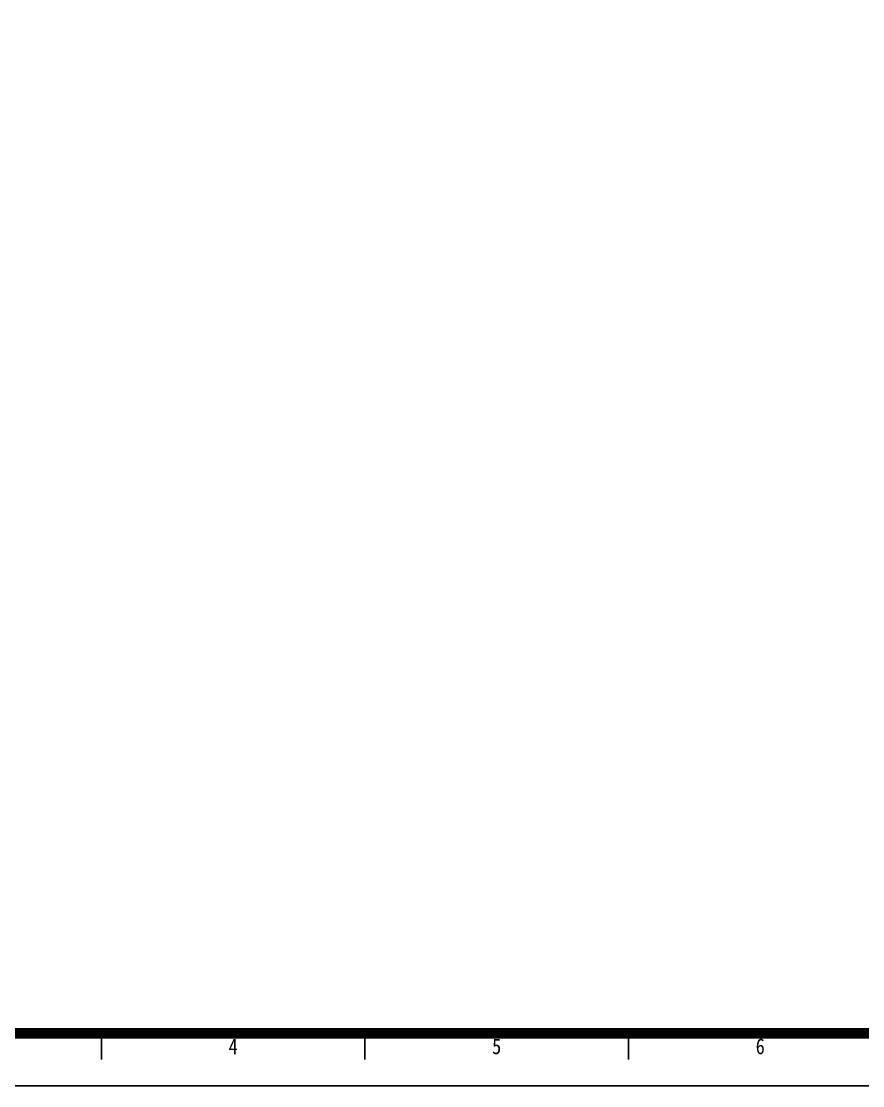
# Model space of a CAD drawing. Extents: x 164940 to 3842273, y 640355 to 1124023.
# Drawn here: x 3634120 to 3646167, y 1078630 to 1093869 of the extents above; entities that cross this region are included whole.
import ezdxf
from ezdxf.enums import TextEntityAlignment as Align

# ---------------------------------------------------------------- set-up
doc = ezdxf.new("R2010")
doc.units = 0
doc.header["$LTSCALE"] = 1000
doc.header["$MEASUREMENT"] = 0
doc.layers.add('-家具', color=33, linetype='Continuous', lineweight=9)
doc.layers.add('TK', color=6, linetype='Continuous')
doc.styles.add('TKZ1', font='SIMHEI.TTF', dxfattribs={"width": 0.7})

# ---------------------------------------------------------------- blocks, each defined once
blk = doc.blocks.new('图框')
for p, q in [((-124596, -504211), (-124596, -503711)), ((-119558, -504211), (-119558, -503711)), ((-114521, -504211), (-114521, -503711)), ((-142208, -504711), (-58108, -504711))]:
    blk.add_line(p, q)
at = {"const_width": 200}
blk.add_lwpolyline([(-59108, -446311), (-139708, -446311), (-139708, -503711), (-59108, -503711)], close=True, dxfattribs=at)
at = {"style": 'TKZ1', "width": 0.85}
for s, p in [('4', (-122077, -503961)), ('5', (-117040, -503961)), ('6', (-112002, -503961))]:
    blk.add_text(s, height=300, dxfattribs=at).set_placement(p, align=Align.MIDDLE)

msp = doc.modelspace()

# ---------------------------------------------------------------- linework, layer by layer
at = {"layer": '-家具'}
msp.add_lwpolyline([(3623945, 1122378), (3678330, 1122378), (3678330, 1079379), (3623945, 1079379)], close=True, dxfattribs=at)

# ---------------------------------------------------------------- block references
at = {"layer": 'TK', "xscale": 0.7491082046180964, "yscale": 0.749108204501681, "zscale": 0.7491082045191116}
msp.add_blockref('图框', (3728602, 1456713), dxfattribs=at)

doc.saveas('drawing.dxf')
